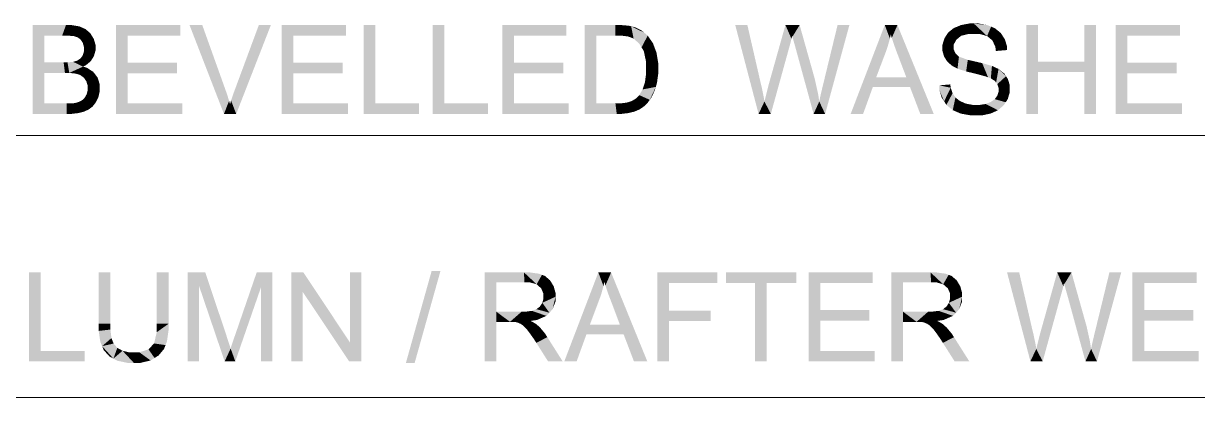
# Model space of a CAD drawing. Header units: millimetres. Extents: x 2 to 579, y 1 to 405.
# Drawn here: x 263.25 to 274.67, y 108.77 to 112.4 of the extents above; entities that cross this region are included whole.
import ezdxf

# ---------------------------------------------------------------- set-up
doc = ezdxf.new("R2010")
doc.units = ezdxf.units.MM
doc.linetypes.add('XKITLINE00', pattern=[0])
doc.layers.add('LinkedObject', color=7, linetype='Continuous', lineweight=0)

# ---------------------------------------------------------------- blocks, each defined once
blk = doc.blocks.new('*A4')
at = {"layer": 'LinkedObject'}
for points in [[(263.34, 112.388), (263.454, 111.923), (263.34, 111.524)], [(263.454, 112.025), (263.454, 111.923), (263.34, 112.388)], [(263.34, 112.388), (263.454, 112.286), (263.454, 112.025)], [(263.627, 112.286), (263.34, 112.388), (263.664, 112.388)], [(263.454, 112.286), (263.34, 112.388), (263.627, 112.286)], [(263.627, 112.286), (263.664, 112.388), (263.674, 112.286)], [(263.664, 112.388), (263.74, 112.28), (263.674, 112.286)], [(263.714, 112.388), (263.74, 112.28), (263.664, 112.388)], [(263.793, 112.375), (263.74, 112.28), (263.714, 112.388)], [(263.74, 112.28), (263.793, 112.375), (263.759, 112.274)], [(263.759, 112.274), (263.793, 112.375), (263.778, 112.268)], [(263.778, 112.268), (263.793, 112.375), (263.823, 112.362)], [(263.823, 112.362), (263.807, 112.246), (263.778, 112.268)], [(263.853, 112.349), (263.807, 112.246), (263.823, 112.362)], [(263.9, 112.309), (263.807, 112.246), (263.853, 112.349)], [(264.265, 112.022), (264.151, 111.524), (264.151, 112.388)], [(264.265, 112.022), (264.151, 112.388), (264.265, 112.286)], [(264.776, 112.286), (264.151, 112.388), (264.776, 112.388)], [(264.265, 112.286), (264.151, 112.388), (264.776, 112.286)], [(264.989, 112.388), (265.2, 111.524), (264.865, 112.388)], [(265.214, 111.76), (265.2, 111.524), (264.989, 112.388)], [(265.656, 112.388), (265.306, 111.76), (265.539, 112.388)], [(265.319, 111.524), (265.306, 111.76), (265.656, 112.388)], [(265.874, 112.022), (265.76, 111.524), (265.76, 112.388)], [(265.874, 112.022), (265.76, 112.388), (265.874, 112.286)], [(266.385, 112.286), (265.76, 112.388), (266.385, 112.388)], [(265.874, 112.286), (265.76, 112.388), (266.385, 112.286)], [(266.671, 112.388), (266.557, 111.524), (266.557, 112.388)], [(266.671, 111.626), (266.557, 111.524), (266.671, 112.388)], [(267.342, 112.388), (267.228, 111.524), (267.228, 112.388)], [(267.342, 111.626), (267.228, 111.524), (267.342, 112.388)], [(268.019, 112.022), (267.905, 111.524), (267.905, 112.388)], [(268.019, 112.022), (267.905, 112.388), (268.019, 112.286)], [(268.53, 112.286), (267.905, 112.388), (268.53, 112.388)], [(268.019, 112.286), (267.905, 112.388), (268.53, 112.286)], [(268.708, 112.388), (268.822, 112.286), (268.708, 111.524)], [(269.004, 112.286), (268.708, 112.388), (269.005, 112.388)], [(268.822, 112.286), (268.708, 112.388), (269.004, 112.286)], [(269.005, 112.388), (269.055, 112.286), (269.004, 112.286)], [(269.056, 112.388), (269.055, 112.286), (269.005, 112.388)], [(269.056, 112.388), (269.128, 112.277), (269.055, 112.286)], [(269.132, 112.382), (269.128, 112.277), (269.056, 112.388)], [(269.159, 112.376), (269.128, 112.277), (269.132, 112.382)], [(269.159, 112.376), (269.151, 112.269), (269.128, 112.277)], [(269.151, 112.269), (269.159, 112.376), (269.183, 112.256)], [(269.259, 112.336), (269.159, 112.376), (269.196, 112.367)], [(269.286, 112.314), (269.159, 112.376), (269.259, 112.336)], [(269.237, 112.208), (269.159, 112.376), (269.286, 112.314)], [(269.183, 112.256), (269.159, 112.376), (269.237, 112.208)], [(270.289, 112.388), (270.398, 111.524), (270.171, 112.388)], [(270.419, 111.822), (270.398, 111.524), (270.289, 112.388)], [(270.659, 112.388), (270.699, 112.182), (270.495, 111.805)], [(270.699, 112.182), (270.659, 112.388), (270.705, 112.203)], [(270.705, 112.203), (270.659, 112.388), (270.718, 112.254)], [(270.718, 112.254), (270.659, 112.388), (270.725, 112.284)], [(270.797, 112.388), (270.725, 112.284), (270.659, 112.388)], [(270.725, 112.284), (270.797, 112.388), (270.727, 112.274)], [(270.727, 112.274), (270.797, 112.388), (270.741, 112.224)], [(270.741, 112.224), (270.797, 112.388), (270.753, 112.182)], [(270.753, 112.182), (270.797, 112.388), (270.92, 111.951)], [(271.281, 112.388), (271.031, 111.833), (271.166, 112.388)], [(271.045, 111.524), (271.031, 111.833), (271.281, 112.388)], [(271.625, 112.388), (271.637, 112.132), (271.293, 111.524)], [(271.637, 112.132), (271.625, 112.388), (271.651, 112.173)], [(271.651, 112.173), (271.625, 112.388), (271.675, 112.256)], [(271.675, 112.256), (271.625, 112.388), (271.683, 112.298)], [(271.748, 112.388), (271.683, 112.298), (271.625, 112.388)], [(271.683, 112.298), (271.748, 112.388), (271.693, 112.262)], [(271.693, 112.262), (271.748, 112.388), (271.724, 112.172)], [(271.724, 112.172), (271.748, 112.388), (271.744, 112.118)], [(271.744, 112.118), (271.748, 112.388), (271.835, 111.879)], [(271.835, 111.879), (271.748, 112.388), (271.87, 111.786)], [(271.87, 111.786), (271.748, 112.388), (272.101, 111.524)], [(272.296, 112.359), (272.344, 112.264), (272.242, 112.316)], [(272.367, 112.283), (272.296, 112.359), (272.332, 112.373)], [(272.344, 112.264), (272.296, 112.359), (272.367, 112.283)], [(272.367, 112.388), (272.443, 112.302), (272.332, 112.373)], [(272.332, 112.373), (272.443, 112.302), (272.367, 112.283)], [(272.447, 112.403), (272.443, 112.302), (272.367, 112.388)], [(272.49, 112.403), (272.443, 112.302), (272.447, 112.403)], [(272.443, 112.302), (272.49, 112.403), (272.495, 112.302)], [(272.49, 112.403), (272.544, 112.302), (272.495, 112.302)], [(272.623, 112.387), (272.49, 112.403), (272.538, 112.403)], [(272.659, 112.372), (272.49, 112.403), (272.623, 112.387)], [(272.62, 112.281), (272.49, 112.403), (272.659, 112.372)], [(272.544, 112.302), (272.49, 112.403), (272.62, 112.281)], [(272.659, 112.372), (272.645, 112.26), (272.62, 112.281)], [(272.696, 112.357), (272.645, 112.26), (272.659, 112.372)], [(272.645, 112.26), (272.696, 112.357), (272.671, 112.239)], [(272.671, 112.239), (272.696, 112.357), (272.772, 112.281)], [(272.772, 112.281), (272.696, 112.357), (272.752, 112.311)], [(273.114, 112.033), (273, 111.524), (273, 112.388)], [(273.114, 112.033), (273, 112.388), (273.114, 112.388)], [(273.678, 112.388), (273.564, 112.033), (273.564, 112.388)], [(273.564, 111.931), (273.564, 112.033), (273.678, 112.388)], [(273.564, 111.931), (273.678, 112.388), (273.678, 111.524)], [(273.984, 112.022), (273.869, 111.524), (273.869, 112.388)], [(273.984, 112.022), (273.869, 112.388), (273.984, 112.286)], [(274.494, 112.286), (273.869, 112.388), (274.494, 112.388)], [(273.984, 112.286), (273.869, 112.388), (274.494, 112.286)], [(263.917, 112.281), (263.807, 112.246), (263.9, 112.309)], [(263.807, 112.246), (263.917, 112.281), (263.818, 112.229)], [(263.917, 112.281), (263.828, 112.213), (263.818, 112.229)], [(263.828, 112.213), (263.917, 112.281), (263.838, 112.175)], [(263.838, 112.175), (263.917, 112.281), (263.951, 112.167)], [(263.951, 112.197), (263.917, 112.281), (263.934, 112.254)], [(263.951, 112.167), (263.917, 112.281), (263.951, 112.197)], [(268.708, 111.524), (268.822, 112.286), (268.822, 111.626)], [(269.286, 112.314), (269.26, 112.171), (269.237, 112.208)], [(269.32, 112.285), (269.26, 112.171), (269.286, 112.314)], [(269.371, 112.211), (269.26, 112.171), (269.32, 112.285)], [(269.26, 112.171), (269.371, 112.211), (269.282, 112.135)], [(269.282, 112.135), (269.371, 112.211), (269.388, 112.166)], [(272.223, 112.287), (272.186, 112.165), (272.205, 112.259)], [(272.32, 112.245), (272.186, 112.165), (272.223, 112.287)], [(272.205, 112.259), (272.186, 112.165), (272.186, 112.197)], [(272.296, 112.199), (272.186, 112.165), (272.32, 112.245)], [(272.242, 112.316), (272.344, 112.264), (272.223, 112.287)], [(272.223, 112.287), (272.344, 112.264), (272.32, 112.245)], [(272.772, 112.281), (272.7, 112.177), (272.671, 112.239)], [(272.792, 112.251), (272.7, 112.177), (272.772, 112.281)], [(272.813, 112.183), (272.7, 112.177), (272.792, 112.251)], [(263.827, 112.093), (263.951, 112.167), (263.921, 112.063)], [(263.838, 112.131), (263.951, 112.167), (263.827, 112.093)], [(263.951, 112.167), (263.838, 112.154), (263.838, 112.175)], [(263.838, 112.154), (263.951, 112.167), (263.838, 112.131)], [(263.921, 112.063), (263.951, 112.167), (263.936, 112.087)], [(263.936, 112.087), (263.951, 112.167), (263.951, 112.14)], [(269.388, 112.166), (269.304, 112.031), (269.282, 112.135)], [(269.405, 112.121), (269.304, 112.031), (269.388, 112.166)], [(269.422, 112.019), (269.304, 112.031), (269.405, 112.121)], [(270.495, 111.805), (270.699, 112.182), (270.517, 111.524)], [(270.92, 111.951), (270.933, 111.524), (270.753, 112.182)], [(271.293, 111.524), (271.637, 112.132), (271.541, 111.879)], [(272.186, 112.165), (272.296, 112.199), (272.296, 112.172)], [(272.296, 112.149), (272.186, 112.165), (272.296, 112.172)], [(272.186, 112.165), (272.296, 112.149), (272.186, 112.135)], [(272.186, 112.135), (272.296, 112.149), (272.202, 112.081)], [(272.202, 112.081), (272.296, 112.149), (272.217, 112.057)], [(272.217, 112.057), (272.296, 112.149), (272.313, 112.111)], [(272.313, 112.111), (272.278, 111.993), (272.217, 112.057)], [(272.33, 112.096), (272.278, 111.993), (272.313, 112.111)], [(272.815, 112.145), (272.7, 112.177), (272.813, 112.183)], [(272.7, 112.177), (272.815, 112.145), (272.705, 112.136)], [(263.654, 111.923), (263.454, 112.025), (263.641, 112.025)], [(263.454, 111.923), (263.454, 112.025), (263.654, 111.923)], [(263.696, 111.923), (263.641, 112.025), (263.679, 112.025)], [(263.654, 111.923), (263.641, 112.025), (263.696, 111.923)], [(263.734, 112.03), (263.83, 111.984), (263.679, 112.025)], [(263.679, 112.025), (263.83, 111.984), (263.696, 111.923)], [(263.696, 111.923), (263.83, 111.984), (263.759, 111.916)], [(263.75, 112.035), (263.86, 111.999), (263.734, 112.03)], [(263.83, 111.984), (263.734, 112.03), (263.86, 111.999)], [(263.772, 112.042), (263.86, 111.999), (263.75, 112.035)], [(263.83, 111.984), (263.803, 111.902), (263.759, 111.916)], [(263.805, 112.063), (263.86, 111.999), (263.772, 112.042)], [(263.803, 111.902), (263.83, 111.984), (263.837, 111.877)], [(263.921, 112.063), (263.805, 112.063), (263.827, 112.093)], [(263.906, 112.038), (263.805, 112.063), (263.921, 112.063)], [(263.86, 111.999), (263.805, 112.063), (263.906, 112.038)], [(263.929, 111.933), (263.83, 111.984), (263.869, 111.972)], [(263.837, 111.877), (263.83, 111.984), (263.929, 111.933)], [(264.265, 111.92), (264.151, 111.524), (264.265, 112.022)], [(264.744, 111.92), (264.265, 112.022), (264.744, 112.022)], [(264.265, 111.92), (264.265, 112.022), (264.744, 111.92)], [(265.874, 111.92), (265.76, 111.524), (265.874, 112.022)], [(266.353, 111.92), (265.874, 112.022), (266.353, 112.022)], [(265.874, 111.92), (265.874, 112.022), (266.353, 111.92)], [(268.019, 111.92), (267.905, 111.524), (268.019, 112.022)], [(268.498, 111.92), (268.019, 112.022), (268.498, 112.022)], [(268.019, 111.92), (268.019, 112.022), (268.498, 111.92)], [(269.422, 111.961), (269.304, 112.031), (269.422, 112.019)], [(269.304, 112.031), (269.422, 111.961), (269.304, 111.963)], [(272.217, 112.057), (272.278, 111.993), (272.232, 112.033)], [(272.278, 111.993), (272.33, 112.096), (272.309, 111.976)], [(272.309, 111.976), (272.33, 112.096), (272.346, 112.081)], [(272.309, 111.976), (272.346, 112.081), (272.332, 111.964)], [(272.332, 111.964), (272.346, 112.081), (272.416, 111.937)], [(272.416, 111.937), (272.346, 112.081), (272.432, 112.05)], [(272.416, 111.937), (272.432, 112.05), (272.475, 111.923)], [(272.475, 111.923), (272.432, 112.05), (272.502, 112.034)], [(272.475, 111.923), (272.502, 112.034), (272.535, 111.908)], [(272.535, 111.908), (272.502, 112.034), (272.572, 112.018)], [(272.535, 111.908), (272.572, 112.018), (272.611, 111.887)], [(272.611, 111.887), (272.572, 112.018), (272.629, 111.88)], [(272.629, 111.88), (272.572, 112.018), (272.656, 111.87)], [(272.667, 111.991), (272.656, 111.87), (272.572, 112.018)], [(272.693, 111.979), (272.656, 111.87), (272.667, 111.991)], [(273.114, 111.931), (273, 111.524), (273.114, 112.033)], [(273.114, 112.033), (273.564, 111.931), (273.114, 111.931)], [(273.564, 112.033), (273.564, 111.931), (273.114, 112.033)], [(273.984, 111.92), (273.869, 111.524), (273.984, 112.022)], [(274.462, 111.92), (273.984, 112.022), (274.462, 112.022)], [(273.984, 111.92), (273.984, 112.022), (274.462, 111.92)], [(263.34, 111.524), (263.454, 111.923), (263.454, 111.626)], [(263.837, 111.877), (263.929, 111.933), (263.85, 111.859)], [(263.85, 111.859), (263.929, 111.933), (263.862, 111.841)], [(263.862, 111.841), (263.929, 111.933), (263.95, 111.906)], [(263.95, 111.906), (263.875, 111.799), (263.862, 111.841)], [(263.971, 111.878), (263.875, 111.799), (263.95, 111.906)], [(263.992, 111.812), (263.875, 111.799), (263.971, 111.878)], [(264.265, 111.626), (264.151, 111.524), (264.265, 111.92)], [(265.874, 111.626), (265.76, 111.524), (265.874, 111.92)], [(268.019, 111.626), (267.905, 111.524), (268.019, 111.92)], [(269.304, 111.914), (269.422, 111.912), (269.293, 111.831)], [(269.293, 111.831), (269.422, 111.912), (269.399, 111.787)], [(269.422, 111.961), (269.304, 111.914), (269.304, 111.963)], [(269.422, 111.912), (269.304, 111.914), (269.422, 111.961)], [(269.399, 111.787), (269.422, 111.912), (269.41, 111.825)], [(270.943, 111.869), (270.933, 111.524), (270.92, 111.951)], [(270.977, 111.717), (270.933, 111.524), (270.943, 111.869)], [(271.509, 111.786), (271.293, 111.524), (271.541, 111.879)], [(271.541, 111.879), (271.87, 111.786), (271.509, 111.786)], [(271.835, 111.879), (271.87, 111.786), (271.541, 111.879)], [(272.656, 111.87), (272.693, 111.979), (272.695, 111.845)], [(272.695, 111.845), (272.693, 111.979), (272.731, 111.961)], [(272.695, 111.845), (272.731, 111.961), (272.707, 111.829)], [(272.707, 111.829), (272.731, 111.961), (272.719, 111.814)], [(272.731, 111.961), (272.804, 111.891), (272.719, 111.814)], [(272.719, 111.814), (272.804, 111.891), (272.731, 111.779)], [(272.804, 111.891), (272.731, 111.961), (272.787, 111.917)], [(272.731, 111.779), (272.804, 111.891), (272.822, 111.864)], [(273, 111.524), (273.114, 111.931), (273.114, 111.524)], [(273.564, 111.931), (273.678, 111.524), (273.564, 111.524)], [(273.984, 111.626), (273.869, 111.524), (273.984, 111.92)], [(263.866, 111.718), (263.992, 111.775), (263.967, 111.662)], [(263.875, 111.754), (263.992, 111.775), (263.866, 111.718)], [(263.992, 111.775), (263.875, 111.799), (263.992, 111.812)], [(263.875, 111.799), (263.992, 111.775), (263.875, 111.775)], [(263.992, 111.775), (263.875, 111.754), (263.875, 111.775)], [(263.967, 111.662), (263.992, 111.775), (263.979, 111.688)], [(263.979, 111.688), (263.992, 111.775), (263.992, 111.744)], [(265.227, 111.723), (265.2, 111.524), (265.214, 111.76)], [(265.306, 111.76), (265.319, 111.524), (265.293, 111.725)], [(269.238, 111.707), (269.399, 111.787), (269.34, 111.661)], [(269.27, 111.762), (269.399, 111.787), (269.238, 111.707)], [(269.281, 111.796), (269.399, 111.787), (269.27, 111.762)], [(269.399, 111.787), (269.281, 111.796), (269.293, 111.831)], [(269.34, 111.661), (269.399, 111.787), (269.358, 111.686)], [(269.358, 111.686), (269.399, 111.787), (269.387, 111.749)], [(270.43, 111.777), (270.398, 111.524), (270.419, 111.822)], [(270.448, 111.689), (270.398, 111.524), (270.43, 111.777)], [(270.492, 111.794), (270.517, 111.524), (270.472, 111.714)], [(270.495, 111.805), (270.517, 111.524), (270.492, 111.794)], [(271.018, 111.78), (271.045, 111.524), (270.996, 111.686)], [(271.031, 111.833), (271.045, 111.524), (271.018, 111.78)], [(271.293, 111.524), (271.509, 111.786), (271.414, 111.524)], [(271.87, 111.786), (272.101, 111.524), (271.97, 111.524)], [(272.266, 111.779), (272.154, 111.802), (272.262, 111.811)], [(272.154, 111.802), (272.202, 111.646), (272.156, 111.758)], [(272.266, 111.779), (272.202, 111.646), (272.154, 111.802)], [(272.156, 111.758), (272.202, 111.646), (272.179, 111.681)], [(272.284, 111.725), (272.202, 111.646), (272.266, 111.779)], [(272.719, 111.701), (272.84, 111.768), (272.821, 111.669)], [(272.731, 111.738), (272.84, 111.768), (272.719, 111.701)], [(272.731, 111.779), (272.822, 111.864), (272.731, 111.758)], [(272.731, 111.758), (272.822, 111.864), (272.731, 111.738)], [(272.822, 111.864), (272.84, 111.768), (272.731, 111.738)], [(272.821, 111.669), (272.84, 111.768), (272.84, 111.734)], [(272.84, 111.768), (272.822, 111.864), (272.84, 111.803)], [(263.801, 111.646), (263.903, 111.581), (263.767, 111.634)], [(263.814, 111.654), (263.903, 111.581), (263.801, 111.646)], [(263.903, 111.581), (263.814, 111.654), (263.827, 111.662)], [(263.849, 111.686), (263.922, 111.596), (263.827, 111.662)], [(263.827, 111.662), (263.922, 111.596), (263.903, 111.581)], [(263.967, 111.662), (263.849, 111.686), (263.866, 111.718)], [(263.954, 111.636), (263.849, 111.686), (263.967, 111.662)], [(263.922, 111.596), (263.849, 111.686), (263.954, 111.636)], [(265.25, 111.652), (265.2, 111.524), (265.227, 111.723)], [(265.259, 111.619), (265.2, 111.524), (265.25, 111.652)], [(265.269, 111.654), (265.319, 111.524), (265.259, 111.619)], [(265.293, 111.725), (265.319, 111.524), (265.269, 111.654)], [(269.141, 111.642), (269.158, 111.539), (269.116, 111.634)], [(269.165, 111.65), (269.158, 111.539), (269.141, 111.642)], [(269.158, 111.539), (269.165, 111.65), (269.188, 111.546)], [(269.261, 111.582), (269.165, 111.65), (269.204, 111.673)], [(269.24, 111.568), (269.165, 111.65), (269.261, 111.582)], [(269.188, 111.546), (269.165, 111.65), (269.24, 111.568)], [(269.218, 111.687), (269.283, 111.597), (269.204, 111.673)], [(269.204, 111.673), (269.283, 111.597), (269.261, 111.582)], [(269.34, 111.661), (269.218, 111.687), (269.238, 111.707)], [(269.322, 111.636), (269.218, 111.687), (269.34, 111.661)], [(269.283, 111.597), (269.218, 111.687), (269.322, 111.636)], [(270.455, 111.645), (270.398, 111.524), (270.448, 111.689)], [(270.455, 111.645), (270.517, 111.524), (270.398, 111.524)], [(270.472, 111.714), (270.517, 111.524), (270.455, 111.645)], [(270.988, 111.645), (270.933, 111.524), (270.977, 111.717)], [(270.988, 111.645), (271.045, 111.524), (270.933, 111.524)], [(270.996, 111.686), (271.045, 111.524), (270.988, 111.645)], [(272.202, 111.646), (272.284, 111.725), (272.224, 111.612)], [(272.224, 111.612), (272.284, 111.725), (272.286, 111.561)], [(272.298, 111.705), (272.286, 111.561), (272.284, 111.725)], [(272.312, 111.684), (272.286, 111.561), (272.298, 111.705)], [(272.312, 111.684), (272.326, 111.544), (272.286, 111.561)], [(272.355, 111.65), (272.326, 111.544), (272.312, 111.684)], [(272.326, 111.544), (272.355, 111.65), (272.365, 111.527)], [(272.385, 111.637), (272.365, 111.527), (272.355, 111.65)], [(272.657, 111.641), (272.781, 111.608), (272.632, 111.631)], [(272.694, 111.668), (272.801, 111.638), (272.657, 111.641)], [(272.657, 111.641), (272.801, 111.638), (272.781, 111.608)], [(272.706, 111.684), (272.821, 111.669), (272.694, 111.668)], [(272.801, 111.638), (272.694, 111.668), (272.821, 111.669)], [(272.719, 111.701), (272.821, 111.669), (272.706, 111.684)], [(263.454, 111.626), (263.669, 111.524), (263.34, 111.524)], [(263.67, 111.626), (263.669, 111.524), (263.454, 111.626)], [(263.67, 111.626), (263.711, 111.524), (263.669, 111.524)], [(263.697, 111.626), (263.711, 111.524), (263.67, 111.626)], [(263.736, 111.628), (263.78, 111.532), (263.697, 111.626)], [(263.697, 111.626), (263.78, 111.532), (263.711, 111.524)], [(263.748, 111.63), (263.78, 111.532), (263.736, 111.628)], [(263.809, 111.539), (263.748, 111.63), (263.767, 111.634)], [(263.78, 111.532), (263.748, 111.63), (263.809, 111.539)], [(263.767, 111.634), (263.903, 111.581), (263.809, 111.539)], [(263.809, 111.539), (263.903, 111.581), (263.837, 111.546)], [(263.837, 111.546), (263.903, 111.581), (263.884, 111.567)], [(264.151, 111.524), (264.265, 111.626), (264.796, 111.524)], [(264.796, 111.524), (264.265, 111.626), (264.796, 111.626)], [(265.2, 111.524), (265.259, 111.619), (265.319, 111.524)], [(265.76, 111.524), (265.874, 111.626), (266.405, 111.524)], [(266.405, 111.524), (265.874, 111.626), (266.405, 111.626)], [(266.557, 111.524), (266.671, 111.626), (267.097, 111.524)], [(267.097, 111.524), (266.671, 111.626), (267.097, 111.626)], [(267.228, 111.524), (267.342, 111.626), (267.767, 111.524)], [(267.767, 111.524), (267.342, 111.626), (267.767, 111.626)], [(267.905, 111.524), (268.019, 111.626), (268.55, 111.524)], [(268.55, 111.524), (268.019, 111.626), (268.55, 111.626)], [(268.822, 111.626), (269.019, 111.524), (268.708, 111.524)], [(269.006, 111.626), (269.019, 111.524), (268.822, 111.626)], [(269.006, 111.626), (269.059, 111.524), (269.019, 111.524)], [(269.049, 111.626), (269.059, 111.524), (269.006, 111.626)], [(269.158, 111.539), (269.049, 111.626), (269.116, 111.634)], [(269.128, 111.532), (269.049, 111.626), (269.158, 111.539)], [(269.059, 111.524), (269.049, 111.626), (269.128, 111.532)], [(272.414, 111.624), (272.365, 111.527), (272.385, 111.637)], [(272.414, 111.624), (272.463, 111.51), (272.365, 111.527)], [(272.48, 111.612), (272.463, 111.51), (272.414, 111.624)], [(272.48, 111.612), (272.522, 111.51), (272.463, 111.51)], [(272.517, 111.612), (272.522, 111.51), (272.48, 111.612)], [(272.517, 111.612), (272.568, 111.51), (272.522, 111.51)], [(272.549, 111.612), (272.568, 111.51), (272.517, 111.612)], [(272.607, 111.621), (272.688, 111.543), (272.549, 111.612)], [(272.549, 111.612), (272.688, 111.543), (272.568, 111.51)], [(272.568, 111.51), (272.688, 111.543), (272.651, 111.527)], [(272.632, 111.631), (272.781, 111.608), (272.607, 111.621)], [(272.725, 111.56), (272.607, 111.621), (272.781, 111.608)], [(272.688, 111.543), (272.607, 111.621), (272.725, 111.56)], [(273.869, 111.524), (273.984, 111.626), (274.514, 111.524)], [(274.514, 111.524), (273.984, 111.626), (274.514, 111.626)], [(263.419, 109.984), (263.305, 109.12), (263.305, 109.984)], [(263.419, 109.222), (263.305, 109.12), (263.419, 109.984)], [(264.096, 109.984), (263.982, 109.485), (263.982, 109.984)], [(264.096, 109.485), (263.982, 109.485), (264.096, 109.984)], [(264.661, 109.984), (264.547, 109.485), (264.547, 109.984)], [(264.661, 109.485), (264.547, 109.485), (264.661, 109.984)], [(264.848, 109.984), (264.957, 109.855), (264.848, 109.12)], [(264.957, 109.855), (264.848, 109.984), (265.019, 109.984)], [(264.957, 109.855), (265.019, 109.984), (265.207, 109.12)], [(265.207, 109.12), (265.019, 109.984), (265.223, 109.373)], [(265.518, 109.984), (265.561, 109.843), (265.311, 109.383)], [(265.671, 109.984), (265.561, 109.843), (265.518, 109.984)], [(265.561, 109.12), (265.671, 109.984), (265.671, 109.12)], [(265.561, 109.843), (265.671, 109.984), (265.561, 109.12)], [(265.854, 109.984), (265.964, 109.798), (265.854, 109.12)], [(265.964, 109.798), (265.854, 109.984), (265.972, 109.984)], [(265.964, 109.798), (265.972, 109.984), (266.417, 109.12)], [(266.417, 109.12), (265.972, 109.984), (266.424, 109.306)], [(266.534, 109.984), (266.424, 109.306), (266.424, 109.984)], [(266.534, 109.12), (266.424, 109.306), (266.534, 109.984)], [(267.305, 109.998), (266.969, 109.105), (267.219, 109.998)], [(267.054, 109.105), (266.969, 109.105), (267.305, 109.998)], [(267.848, 109.603), (267.734, 109.12), (267.734, 109.984)], [(267.734, 109.984), (267.848, 109.889), (267.848, 109.603)], [(268.121, 109.889), (267.734, 109.984), (268.117, 109.984)], [(267.848, 109.889), (267.734, 109.984), (268.121, 109.889)], [(268.117, 109.984), (268.169, 109.889), (268.121, 109.889)], [(268.262, 109.972), (268.117, 109.984), (268.174, 109.984)], [(268.292, 109.961), (268.117, 109.984), (268.262, 109.972)], [(268.24, 109.869), (268.117, 109.984), (268.292, 109.961)], [(268.169, 109.889), (268.117, 109.984), (268.24, 109.869)], [(268.292, 109.961), (268.262, 109.849), (268.24, 109.869)], [(268.322, 109.949), (268.262, 109.849), (268.292, 109.961)], [(268.262, 109.849), (268.322, 109.949), (268.284, 109.83)], [(268.284, 109.83), (268.322, 109.949), (268.388, 109.879)], [(268.388, 109.879), (268.322, 109.949), (268.37, 109.908)], [(268.84, 109.984), (268.852, 109.728), (268.509, 109.12)], [(268.852, 109.728), (268.84, 109.984), (268.867, 109.769)], [(268.867, 109.769), (268.84, 109.984), (268.89, 109.852)], [(268.89, 109.852), (268.84, 109.984), (268.898, 109.893)], [(268.964, 109.984), (268.898, 109.893), (268.84, 109.984)], [(268.898, 109.893), (268.964, 109.984), (268.909, 109.858)], [(268.909, 109.858), (268.964, 109.984), (268.939, 109.768)], [(268.939, 109.768), (268.964, 109.984), (268.96, 109.714)], [(268.96, 109.714), (268.964, 109.984), (269.05, 109.475)], [(269.05, 109.475), (268.964, 109.984), (269.086, 109.382)], [(269.086, 109.382), (268.964, 109.984), (269.316, 109.12)], [(269.528, 109.614), (269.414, 109.12), (269.414, 109.984)], [(269.528, 109.614), (269.414, 109.984), (269.528, 109.882)], [(269.996, 109.882), (269.414, 109.984), (269.996, 109.984)], [(269.528, 109.882), (269.414, 109.984), (269.996, 109.882)], [(270.08, 109.984), (270.364, 109.882), (270.08, 109.882)], [(270.478, 109.882), (270.364, 109.882), (270.08, 109.984)], [(270.478, 109.882), (270.08, 109.984), (270.764, 109.984)], [(270.478, 109.882), (270.764, 109.984), (270.764, 109.882)], [(270.998, 109.618), (270.884, 109.12), (270.884, 109.984)], [(270.998, 109.618), (270.884, 109.984), (270.998, 109.882)], [(271.508, 109.882), (270.884, 109.984), (271.508, 109.984)], [(270.998, 109.882), (270.884, 109.984), (271.508, 109.882)], [(271.802, 109.603), (271.688, 109.12), (271.688, 109.984)], [(271.688, 109.984), (271.802, 109.889), (271.802, 109.603)], [(272.075, 109.889), (271.688, 109.984), (272.07, 109.984)], [(271.802, 109.889), (271.688, 109.984), (272.075, 109.889)], [(272.07, 109.984), (272.123, 109.889), (272.075, 109.889)], [(272.216, 109.972), (272.07, 109.984), (272.128, 109.984)], [(272.246, 109.961), (272.07, 109.984), (272.216, 109.972)], [(272.193, 109.869), (272.07, 109.984), (272.246, 109.961)], [(272.123, 109.889), (272.07, 109.984), (272.193, 109.869)], [(272.246, 109.961), (272.215, 109.849), (272.193, 109.869)], [(272.276, 109.949), (272.215, 109.849), (272.246, 109.961)], [(272.215, 109.849), (272.276, 109.949), (272.238, 109.83)], [(272.238, 109.83), (272.276, 109.949), (272.341, 109.879)], [(272.341, 109.879), (272.276, 109.949), (272.324, 109.908)], [(272.932, 109.984), (273.041, 109.12), (272.814, 109.984)], [(273.062, 109.417), (273.041, 109.12), (272.932, 109.984)], [(273.302, 109.984), (273.342, 109.778), (273.138, 109.4)], [(273.342, 109.778), (273.302, 109.984), (273.348, 109.799)], [(273.348, 109.799), (273.302, 109.984), (273.361, 109.85)], [(273.361, 109.85), (273.302, 109.984), (273.368, 109.88)], [(273.44, 109.984), (273.368, 109.88), (273.302, 109.984)], [(273.368, 109.88), (273.44, 109.984), (273.37, 109.87)], [(273.37, 109.87), (273.44, 109.984), (273.384, 109.819)], [(273.384, 109.819), (273.44, 109.984), (273.396, 109.778)], [(273.396, 109.778), (273.44, 109.984), (273.563, 109.546)], [(273.924, 109.984), (273.674, 109.429), (273.809, 109.984)], [(273.688, 109.12), (273.674, 109.429), (273.924, 109.984)], [(274.147, 109.618), (274.033, 109.12), (274.033, 109.984)], [(274.147, 109.618), (274.033, 109.984), (274.147, 109.882)], [(274.657, 109.882), (274.033, 109.984), (274.657, 109.984)], [(274.147, 109.882), (274.033, 109.984), (274.657, 109.882)], [(264.848, 109.12), (264.957, 109.855), (264.957, 109.12)], [(265.311, 109.383), (265.561, 109.843), (265.31, 109.12)], [(268.388, 109.879), (268.306, 109.779), (268.284, 109.83)], [(268.406, 109.849), (268.306, 109.779), (268.388, 109.879)], [(268.424, 109.784), (268.306, 109.779), (268.406, 109.849)], [(270.364, 109.12), (270.478, 109.882), (270.478, 109.12)], [(270.364, 109.882), (270.478, 109.882), (270.364, 109.12)], [(272.341, 109.879), (272.26, 109.779), (272.238, 109.83)], [(272.359, 109.849), (272.26, 109.779), (272.341, 109.879)], [(272.377, 109.784), (272.26, 109.779), (272.359, 109.849)], [(265.854, 109.12), (265.964, 109.798), (265.964, 109.12)], [(268.295, 109.689), (268.424, 109.748), (268.364, 109.593)], [(268.306, 109.728), (268.424, 109.748), (268.295, 109.689)], [(268.424, 109.748), (268.306, 109.779), (268.424, 109.784)], [(268.306, 109.779), (268.424, 109.748), (268.306, 109.749)], [(268.424, 109.748), (268.306, 109.728), (268.306, 109.749)], [(268.364, 109.593), (268.424, 109.748), (268.394, 109.625)], [(268.394, 109.625), (268.424, 109.748), (268.424, 109.702)], [(268.509, 109.12), (268.852, 109.728), (268.757, 109.475)], [(272.248, 109.689), (272.377, 109.748), (272.318, 109.593)], [(272.26, 109.728), (272.377, 109.748), (272.248, 109.689)], [(272.377, 109.748), (272.26, 109.779), (272.377, 109.784)], [(272.26, 109.779), (272.377, 109.748), (272.26, 109.749)], [(272.377, 109.748), (272.26, 109.728), (272.26, 109.749)], [(272.318, 109.593), (272.377, 109.748), (272.348, 109.625)], [(272.348, 109.625), (272.377, 109.748), (272.377, 109.702)], [(273.138, 109.4), (273.342, 109.778), (273.16, 109.12)], [(273.563, 109.546), (273.576, 109.12), (273.396, 109.778)], [(267.848, 109.603), (267.848, 109.504), (267.734, 109.12)], [(267.981, 109.504), (267.848, 109.603), (268.094, 109.603)], [(267.848, 109.504), (267.848, 109.603), (267.981, 109.504)], [(267.981, 109.504), (268.094, 109.603), (268.003, 109.504)], [(268.003, 109.504), (268.094, 109.603), (268.035, 109.502)], [(268.035, 109.502), (268.094, 109.603), (268.044, 109.5)], [(268.044, 109.5), (268.094, 109.603), (268.057, 109.496)], [(268.057, 109.496), (268.094, 109.603), (268.083, 109.485)], [(268.083, 109.485), (268.094, 109.603), (268.133, 109.603)], [(268.083, 109.485), (268.133, 109.603), (268.096, 109.477)], [(268.133, 109.603), (268.181, 109.513), (268.096, 109.477)], [(268.194, 109.611), (268.181, 109.513), (268.133, 109.603)], [(268.181, 109.513), (268.194, 109.611), (268.243, 109.522)], [(268.216, 109.619), (268.364, 109.593), (268.194, 109.611)], [(268.335, 109.562), (268.194, 109.611), (268.364, 109.593)], [(268.243, 109.522), (268.194, 109.611), (268.335, 109.562)], [(268.238, 109.627), (268.364, 109.593), (268.216, 109.619)], [(268.364, 109.593), (268.238, 109.627), (268.272, 109.653)], [(268.283, 109.671), (268.364, 109.593), (268.272, 109.653)], [(268.295, 109.689), (268.364, 109.593), (268.283, 109.671)], [(269.528, 109.512), (269.414, 109.12), (269.528, 109.614)], [(269.933, 109.512), (269.528, 109.614), (269.933, 109.614)], [(269.528, 109.512), (269.528, 109.614), (269.933, 109.512)], [(270.998, 109.516), (270.884, 109.12), (270.998, 109.618)], [(271.476, 109.516), (270.998, 109.618), (271.476, 109.618)], [(270.998, 109.516), (270.998, 109.618), (271.476, 109.516)], [(271.802, 109.603), (271.802, 109.504), (271.688, 109.12)], [(271.934, 109.504), (271.802, 109.603), (272.047, 109.603)], [(271.802, 109.504), (271.802, 109.603), (271.934, 109.504)], [(271.934, 109.504), (272.047, 109.603), (271.956, 109.504)], [(271.956, 109.504), (272.047, 109.603), (271.988, 109.502)], [(271.988, 109.502), (272.047, 109.603), (271.998, 109.5)], [(271.998, 109.5), (272.047, 109.603), (272.011, 109.496)], [(272.011, 109.496), (272.047, 109.603), (272.037, 109.485)], [(272.037, 109.485), (272.047, 109.603), (272.086, 109.603)], [(272.037, 109.485), (272.086, 109.603), (272.05, 109.477)], [(272.086, 109.603), (272.134, 109.513), (272.05, 109.477)], [(272.148, 109.611), (272.134, 109.513), (272.086, 109.603)], [(272.134, 109.513), (272.148, 109.611), (272.196, 109.522)], [(272.17, 109.619), (272.318, 109.593), (272.148, 109.611)], [(272.288, 109.562), (272.148, 109.611), (272.318, 109.593)], [(272.196, 109.522), (272.148, 109.611), (272.288, 109.562)], [(272.192, 109.627), (272.318, 109.593), (272.17, 109.619)], [(272.318, 109.593), (272.192, 109.627), (272.225, 109.653)], [(272.237, 109.671), (272.318, 109.593), (272.225, 109.653)], [(272.248, 109.689), (272.318, 109.593), (272.237, 109.671)], [(274.147, 109.516), (274.033, 109.12), (274.147, 109.618)], [(274.626, 109.516), (274.147, 109.618), (274.626, 109.618)], [(274.147, 109.516), (274.147, 109.618), (274.626, 109.516)], [(264.096, 109.485), (263.982, 109.416), (263.982, 109.485)], [(264.096, 109.429), (263.982, 109.416), (264.096, 109.485)], [(264.52, 109.294), (264.661, 109.485), (264.632, 109.278)], [(264.547, 109.404), (264.661, 109.485), (264.52, 109.294)], [(264.661, 109.485), (264.547, 109.404), (264.547, 109.485)], [(264.632, 109.278), (264.661, 109.485), (264.646, 109.316)], [(264.646, 109.316), (264.661, 109.485), (264.661, 109.42)], [(267.734, 109.12), (267.848, 109.504), (267.848, 109.12)], [(268.096, 109.477), (268.181, 109.513), (268.109, 109.468)], [(268.181, 109.513), (268.138, 109.439), (268.109, 109.468)], [(268.203, 109.502), (268.138, 109.439), (268.181, 109.513)], [(268.138, 109.439), (268.203, 109.502), (268.154, 109.419)], [(268.154, 109.419), (268.203, 109.502), (268.17, 109.398)], [(268.17, 109.398), (268.203, 109.502), (268.25, 109.47)], [(268.25, 109.47), (268.203, 109.502), (268.238, 109.481)], [(268.724, 109.382), (268.509, 109.12), (268.757, 109.475)], [(268.757, 109.475), (269.086, 109.382), (268.724, 109.382)], [(269.05, 109.475), (269.086, 109.382), (268.757, 109.475)], [(269.414, 109.12), (269.528, 109.512), (269.528, 109.12)], [(270.998, 109.222), (270.884, 109.12), (270.998, 109.516)], [(271.688, 109.12), (271.802, 109.504), (271.802, 109.12)], [(272.05, 109.477), (272.134, 109.513), (272.063, 109.468)], [(272.134, 109.513), (272.092, 109.439), (272.063, 109.468)], [(272.157, 109.502), (272.092, 109.439), (272.134, 109.513)], [(272.092, 109.439), (272.157, 109.502), (272.108, 109.419)], [(272.108, 109.419), (272.157, 109.502), (272.124, 109.398)], [(272.124, 109.398), (272.157, 109.502), (272.203, 109.47)], [(272.203, 109.47), (272.157, 109.502), (272.191, 109.481)], [(273.586, 109.465), (273.576, 109.12), (273.563, 109.546)], [(274.147, 109.222), (274.033, 109.12), (274.147, 109.516)], [(264.096, 109.429), (264.015, 109.268), (263.982, 109.416)], [(263.982, 109.416), (264.015, 109.268), (263.998, 109.308)], [(264.106, 109.346), (264.015, 109.268), (264.096, 109.429)], [(265.237, 109.33), (265.207, 109.12), (265.223, 109.373)], [(265.311, 109.383), (265.31, 109.12), (265.295, 109.338)], [(268.25, 109.47), (268.212, 109.339), (268.17, 109.398)], [(268.275, 109.447), (268.212, 109.339), (268.25, 109.47)], [(268.322, 109.39), (268.212, 109.339), (268.275, 109.447)], [(268.212, 109.339), (268.322, 109.39), (268.237, 109.3)], [(268.237, 109.3), (268.322, 109.39), (268.344, 109.355)], [(268.509, 109.12), (268.724, 109.382), (268.629, 109.12)], [(269.086, 109.382), (269.316, 109.12), (269.186, 109.12)], [(272.203, 109.47), (272.165, 109.339), (272.124, 109.398)], [(272.228, 109.447), (272.165, 109.339), (272.203, 109.47)], [(272.276, 109.39), (272.165, 109.339), (272.228, 109.447)], [(272.165, 109.339), (272.276, 109.39), (272.19, 109.3)], [(272.19, 109.3), (272.276, 109.39), (272.298, 109.355)], [(273.073, 109.373), (273.041, 109.12), (273.062, 109.417)], [(273.091, 109.285), (273.041, 109.12), (273.073, 109.373)], [(273.135, 109.39), (273.16, 109.12), (273.115, 109.31)], [(273.138, 109.4), (273.16, 109.12), (273.135, 109.39)], [(273.62, 109.312), (273.576, 109.12), (273.586, 109.465)], [(273.661, 109.376), (273.688, 109.12), (273.639, 109.282)], [(273.674, 109.429), (273.688, 109.12), (273.661, 109.376)], [(264.015, 109.268), (264.106, 109.346), (264.117, 109.319)], [(264.127, 109.293), (264.015, 109.268), (264.117, 109.319)], [(264.127, 109.293), (264.125, 109.147), (264.015, 109.268)], [(264.015, 109.268), (264.125, 109.147), (264.031, 109.229)], [(264.163, 109.251), (264.125, 109.147), (264.127, 109.293)], [(264.125, 109.147), (264.163, 109.251), (264.189, 109.237)], [(264.493, 109.265), (264.564, 109.177), (264.466, 109.237)], [(264.632, 109.278), (264.493, 109.265), (264.52, 109.294)], [(264.617, 109.24), (264.493, 109.265), (264.632, 109.278)], [(264.564, 109.177), (264.493, 109.265), (264.617, 109.24)], [(265.258, 109.266), (265.207, 109.12), (265.237, 109.33)], [(265.265, 109.245), (265.207, 109.12), (265.258, 109.266)], [(265.207, 109.12), (265.265, 109.245), (265.31, 109.12)], [(265.272, 109.268), (265.31, 109.12), (265.265, 109.245)], [(265.295, 109.338), (265.31, 109.12), (265.272, 109.268)], [(266.424, 109.306), (266.534, 109.12), (266.417, 109.12)], [(268.237, 109.3), (268.344, 109.355), (268.351, 109.12)], [(268.351, 109.12), (268.344, 109.355), (268.493, 109.12)], [(272.19, 109.3), (272.298, 109.355), (272.304, 109.12)], [(272.304, 109.12), (272.298, 109.355), (272.447, 109.12)], [(273.098, 109.241), (273.041, 109.12), (273.091, 109.285)], [(273.115, 109.31), (273.16, 109.12), (273.098, 109.241)], [(273.631, 109.241), (273.576, 109.12), (273.62, 109.312)], [(273.639, 109.282), (273.688, 109.12), (273.631, 109.241)], [(263.305, 109.12), (263.419, 109.222), (263.844, 109.12)], [(263.844, 109.12), (263.419, 109.222), (263.844, 109.222)], [(264.031, 109.229), (264.125, 109.147), (264.086, 109.168)], [(264.214, 109.223), (264.125, 109.147), (264.189, 109.237)], [(264.214, 109.223), (264.324, 109.105), (264.125, 109.147)], [(264.125, 109.147), (264.324, 109.105), (264.164, 109.126)], [(264.277, 109.208), (264.324, 109.105), (264.214, 109.223)], [(264.324, 109.105), (264.277, 109.208), (264.313, 109.208)], [(264.377, 109.208), (264.324, 109.105), (264.313, 109.208)], [(264.324, 109.105), (264.377, 109.208), (264.386, 109.105)], [(264.525, 109.153), (264.377, 109.208), (264.466, 109.237)], [(264.487, 109.129), (264.377, 109.208), (264.525, 109.153)], [(264.386, 109.105), (264.377, 109.208), (264.487, 109.129)], [(264.466, 109.237), (264.564, 109.177), (264.525, 109.153)], [(270.884, 109.12), (270.998, 109.222), (271.528, 109.12)], [(271.528, 109.12), (270.998, 109.222), (271.528, 109.222)], [(273.098, 109.241), (273.16, 109.12), (273.041, 109.12)], [(273.631, 109.241), (273.688, 109.12), (273.576, 109.12)], [(274.033, 109.12), (274.147, 109.222), (274.677, 109.12)], [(274.677, 109.12), (274.147, 109.222), (274.677, 109.222)], [(264.164, 109.126), (264.324, 109.105), (264.263, 109.105)]]:
    blk.add_hatch(color=7, dxfattribs=at).paths.add_polyline_path(points, flags=17)
at = {"layer": 'LinkedObject', "color": 6, "linetype": 'XKITLINE00', "lineweight": 0}
for p, q in [((263.126, 111.314), (275.623, 111.314)), ((261.521, 108.769), (276.034, 108.769))]:
    blk.add_line(p, q, dxfattribs=at)

msp = doc.modelspace()

# ---------------------------------------------------------------- block references
at = {"lineweight": 0}
msp.add_blockref('*A4', (0, 0), dxfattribs=at)

doc.saveas('drawing.dxf')
